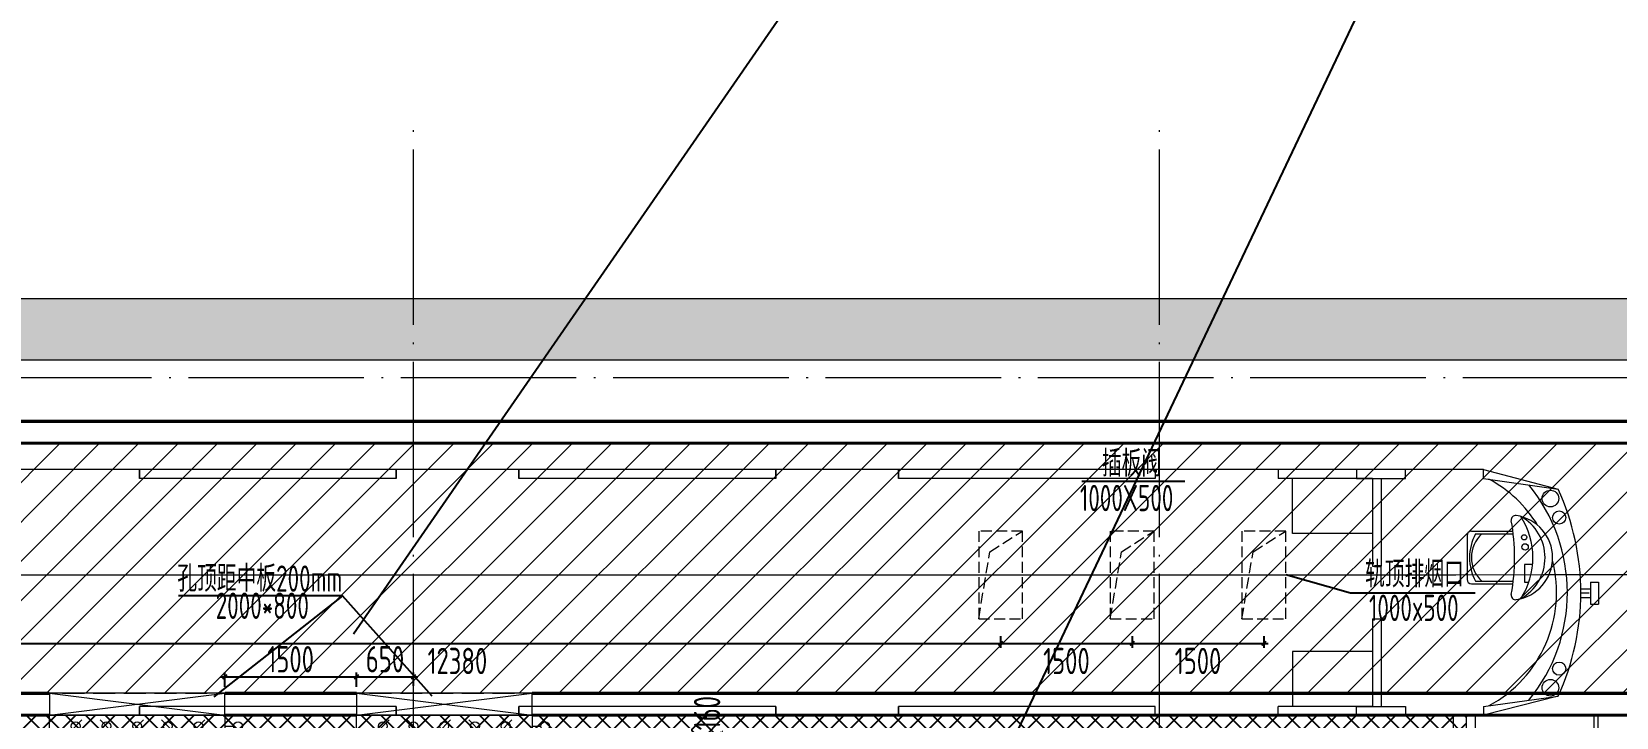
# Model space of a CAD drawing. Extents: x 4 to 13611208, y -605838 to 574722.
# Drawn here: x 13426046 to 13444103, y -2984 to 4831 of the extents above; entities that cross this region are included whole.
import ezdxf

# ---------------------------------------------------------------- set-up
doc = ezdxf.new("R2010")
doc.units = 0
doc.header["$LTSCALE"] = 1000
doc.header["$MEASUREMENT"] = 0
doc.linetypes.add('DASH', pattern=[0.35, 0.25, -0.1])
doc.linetypes.add('DOTE', pattern=[2.42, 2, -0.2, 0.02, -0.2])
doc.layers.add('0标记', color=1, linetype='Continuous', plot=False)
doc.layers.add('DUCT-K-P标注', color=7, linetype='Continuous')
doc.layers.add('SDF-标注', color=7, linetype='Continuous')
for name, color, linetype, lineweight in [('SDF-风管', 3, 'Continuous', 20), ('STRAIN', 8, 'Continuous', 5), ('建筑底图', 8, 'Continuous', 13)]:
    doc.layers.add(name, color=color, linetype=linetype, lineweight=lineweight)
doc.styles.add('67', font='gbenor.shx', dxfattribs={"width": 0.7, "bigfont": 'hztxt.shx'})
doc.styles.add('du', font='gbenor.shx', dxfattribs={"width": 0.8, "bigfont": 'hztxt.shx'})
doc.dimstyles.new('67', dxfattribs={"dimscale": 100, "dimtxt": 3, "dimasz": 0.5, "dimexe": 0.5, "dimexo": 2, "dimgap": 0.5, "dimtad": 2, "dimdec": 0, "dimrnd": 5, "dimzin": 0, "dimdsep": 46, "dimtxsty": 'du', "dimblk": 'ARCHTICK', "dimcen": 0, "dimdle": 0.5, "dimclrd": 256, "dimclre": 256, "dimclrt": 256, "dimazin": 0, "dimtfac": 1, "dimtdec": 0, "dimtix": 1, "dimtmove": 2, "dimatfit": 3, "dimfxl": 100, "dimtolj": 1, "dimtzin": 0, "dimlwd": -1, "dimlwe": -1, "dimarcsym": 0})

# ---------------------------------------------------------------- blocks, each defined once
blk = doc.blocks.new('A$C6AAC3FDD')
at = {"layer": 'STRAIN'}
for p, q in [((138692, 2800), (116063, 2800)), ((123378, 2700), (123378, 2800)), ((123378, 2800), (123378, 2700)), ((126303, 2800), (126303, 2700)), ((126303, 2700), (126303, 2800)), ((127703, 2800), (127703, 2700)), ((127703, 2700), (127703, 2800)), ((130628, 2700), (130628, 2800)), ((130628, 2800), (130628, 2700)), ((132028, 2800), (132028, 2700)), ((132028, 2700), (132028, 2800)), ((134953, 2800), (134953, 2700)), ((136353, 2800), (136353, 2700)), ((137247, 2800), (137247, 2700)), ((137803, 2700), (137803, 2800)), ((138692, 2700), (138692, 2800)), ((126303, 2700), (123378, 2700)), ((130628, 2700), (127703, 2700)), ((134953, 2700), (132028, 2700)), ((137428, 2700), (136353, 2700)), ((136517, 2073), (136517, 2700)), ((137247, 2700), (137803, 2700)), ((137428, 2700), (137428, 1700)), ((137428, 2600), (137429, 2599)), ((137528, 2700), (137528, 1700)), ((138692, 2700), (139543, 2578)), ((136517, 2073), (136517, 2073)), ((137429, 2073), (136517, 2073)), ((137428, 1700), (137528, 1700)), ((139253, 1720), (139160, 1720)), ((139160, 1720), (139160, 1515)), ((139160, 1515), (139209, 1515)), ((137428, 1100), (137528, 1100)), ((137428, 1100), (137428, 100)), ((137528, 1100), (137528, 100)), ((136517, 727), (136517, 100)), ((136517, 727), (136517, 727)), ((137429, 727), (136517, 727)), ((137429, 700), (137429, 100)), ((137529, 700), (137529, 100)), ((138692, 100), (139543, 217)), ((126303, 100), (123378, 100)), ((123378, 100), (123378, 0)), ((123378, 0), (123378, 100)), ((126303, 0), (126303, 100)), ((126303, 100), (126303, 0)), ((130628, 100), (127703, 100)), ((127703, 0), (127703, 100)), ((127703, 100), (127703, 0)), ((130628, 100), (130628, 0)), ((130628, 0), (130628, 100)), ((134953, 100), (132028, 100)), ((132028, 0), (132028, 100)), ((132028, 100), (132028, 0)), ((134953, 0), (134953, 100)), ((136353, 0), (136353, 100)), ((137428, 100), (136353, 100)), ((137247, 100), (137803, 100)), ((137247, 0), (137247, 100)), ((137803, 100), (137803, 0)), ((138692, 100), (138692, 0)), ((138692, 0), (116063, 0))]:
    blk.add_line(p, q, dxfattribs=at)
at = {"layer": 'STRAIN', "ltscale": 10}
for p, q in [((138692, 2800), (139543, 2578)), ((138506, 2047), (138506, 1547)), ((138556, 2097), (139028, 2097)), ((138603, 2067), (139032, 2067)), ((138556, 1497), (139028, 1497)), ((138603, 1527), (139032, 1527)), ((139913, 1517), (139913, 1267)), ((139913, 1517), (140003, 1517)), ((140003, 1517), (140003, 1267)), ((139802, 1342), (139913, 1342)), ((139803, 1442), (139913, 1442)), ((139896, 1392), (139803, 1392)), ((139913, 1267), (140003, 1267)), ((139543, 217), (138692, 0))]:
    blk.add_line(p, q, dxfattribs=at)
for centre, radius in [((139456, 2470), 95), ((139556, 2253), 75), ((139156, 2028), 29.6), ((139167, 1918), 36.9), ((139556, 531), 75), ((139456, 314), 95)]:
    blk.add_circle(centre, radius, dxfattribs=at)
for centre, radius, start, end in [((138058, 1400), 1468, 31.4644, 61.6072), ((137714, 1398), 1935, 320.6804, 39.3865), ((136993, 1397), 2810, 335.1551, 24.8449), ((139059, 2227), 50, 81.8318, 190.3423), ((136705, 1797), 2343, 349.6577, 10.3423), ((138997, 1797), 484, 278.1682, 81.8318), ((138396, 1797), 860, 326.993, 33.007), ((138861, 1797), 534, 298.7387, 61.2613), ((138556, 2047), 50, 90, 180), ((139102, 1797), 568, 151.5992, 208.4008), ((138924, 1797), 368, 132.7284, 227.2716), ((138058, 1400), 1468, 298.4367, 14.4328), ((138556, 1547), 50, 180, 270), ((139059, 1367), 50, 169.6577, 278.1682)]:
    blk.add_arc(centre, radius, start, end, dxfattribs=at)
blk = doc.blocks.new('_ArchTick')
at = {"color": 0, "linetype": 'ByBlock', "const_width": 0.4}
blk.add_lwpolyline([(-0.5, -0.5), (0.5, 0.5)], dxfattribs=at)
blk = doc.blocks.new('*D599')
at = {"layer": 'SDF-标注', "ltscale": 0.5, "transparency": 16777216}
for p, q in [((13424657, -2142), (13437137, -2142)), ((13424707, -2060), (13424707, -2192)), ((13437087, -2060), (13437087, -2192))]:
    blk.add_line(p, q, dxfattribs=at)
at = {"layer": 'SDF-标注', "ltscale": 0.5, "transparency": 16777216, "xscale": 50, "yscale": 50, "zscale": 50, "rotation": 180}
blk.add_blockref('_ArchTick', (13424707, -2142), dxfattribs=at)
at = {"layer": 'SDF-标注', "ltscale": 0.5, "transparency": 16777216, "xscale": 50, "yscale": 50, "zscale": 50}
blk.add_blockref('_ArchTick', (13437087, -2142), dxfattribs=at)
at = {"layer": 'SDF-标注', "ltscale": 0.5, "transparency": 16777216, "insert": (13430897, -2342), "char_height": 300, "attachment_point": 5, "style": 'du'}
blk.add_mtext('\\A1;12380', dxfattribs=at)
blk = doc.blocks.new('*D600')
at = {"layer": 'SDF-标注', "ltscale": 0.5, "transparency": 16777216}
for p, q in [((13437037, -2142), (13438637, -2142)), ((13437087, -2060), (13437087, -2192)), ((13438587, -2060), (13438587, -2192))]:
    blk.add_line(p, q, dxfattribs=at)
at = {"layer": 'SDF-标注', "ltscale": 0.5, "transparency": 16777216, "xscale": 50, "yscale": 50, "zscale": 50, "rotation": 180}
blk.add_blockref('_ArchTick', (13437087, -2142), dxfattribs=at)
at = {"layer": 'SDF-标注', "ltscale": 0.5, "transparency": 16777216, "xscale": 50, "yscale": 50, "zscale": 50}
blk.add_blockref('_ArchTick', (13438587, -2142), dxfattribs=at)
at = {"layer": 'SDF-标注', "ltscale": 0.5, "transparency": 16777216, "insert": (13437837, -2342), "char_height": 300, "attachment_point": 5, "style": 'du'}
blk.add_mtext('\\A1;1500', dxfattribs=at)
blk = doc.blocks.new('*D601')
at = {"layer": 'SDF-标注', "ltscale": 0.5, "transparency": 16777216}
for p, q in [((13438537, -2142), (13440137, -2142)), ((13438587, -2060), (13438587, -2192)), ((13440087, -2060), (13440087, -2192))]:
    blk.add_line(p, q, dxfattribs=at)
at = {"layer": 'SDF-标注', "ltscale": 0.5, "transparency": 16777216, "xscale": 50, "yscale": 50, "zscale": 50, "rotation": 180}
blk.add_blockref('_ArchTick', (13438587, -2142), dxfattribs=at)
at = {"layer": 'SDF-标注', "ltscale": 0.5, "transparency": 16777216, "xscale": 50, "yscale": 50, "zscale": 50}
blk.add_blockref('_ArchTick', (13440087, -2142), dxfattribs=at)
at = {"layer": 'SDF-标注', "ltscale": 0.5, "transparency": 16777216, "insert": (13439337, -2342), "char_height": 300, "attachment_point": 5, "style": 'du'}
blk.add_mtext('\\A1;1500', dxfattribs=at)
blk = doc.blocks.new('*D707')
at = {"layer": 'DUCT-K-P标注', "transparency": 16777216}
for p, q in [((13434105, -3160), (13433893, -3160)), ((13433943, -3370), (13433943, -3110)), ((13434105, -3320), (13433893, -3320))]:
    blk.add_line(p, q, dxfattribs=at)
at = {"layer": 'DUCT-K-P标注', "transparency": 16777216, "xscale": 50, "yscale": 50, "zscale": 50}
for p, rotation in [((13433943, -3160), 90), ((13433943, -3320), 270)]:
    blk.add_blockref('_ArchTick', p, dxfattribs=dict(at, rotation=rotation))
at = {"layer": 'DUCT-K-P标注', "transparency": 16777216, "insert": (13433743, -2936), "char_height": 300, "attachment_point": 5, "rotation": 90, "style": 'du'}
blk.add_mtext('\\A1;160', dxfattribs=at)
blk = doc.blocks.new('A$C321F08AF')
at = {"layer": '建筑底图', "color": 0, "linetype": 'DASH', "ltscale": 0.5}
for points in [[(62940, -2450), (62940, -3450), (63440, -3450), (63440, -2450)], [(64440, -2450), (64440, -3450), (64940, -3450), (64940, -2450)], [(65940, -2450), (65940, -3450), (66440, -3450), (66440, -2450)]]:
    blk.add_lwpolyline(points, close=True, dxfattribs=at)
for points in [[(62940, -3450), (63067, -2686), (63440, -2450)], [(64440, -3450), (64567, -2686), (64940, -2450)], [(65940, -3450), (66067, -2686), (66440, -2450)]]:
    blk.add_lwpolyline(points, dxfattribs=at)
blk = doc.blocks.new('ddff')
for p, q in [((-629, -54), (-771, -196)), ((-421, -54), (-279, -196)), ((71, -54), (-71, -196)), ((279, -54), (421, -196)), ((771, -54), (629, -196)), ((1000, -125), (1100, -125))]:
    blk.add_line(p, q)
blk.add_lwpolyline([(-1000, 0), (1000, 0), (1000, -250), (-1000, -250)], close=True)
for centre in [(-700, -125), (-350, -125), (0, -125), (350, -125), (700, -125), (1150, -125)]:
    blk.add_circle(centre, 50)
blk = doc.blocks.new('*D2053')
at = {"layer": 'SDF-标注', "ltscale": 0.5, "transparency": 16777216}
for p, q in [((13428197, -2522), (13429797, -2522)), ((13428247, -2635), (13428247, -2472)), ((13429747, -2635), (13429747, -2472))]:
    blk.add_line(p, q, dxfattribs=at)
at = {"layer": 'SDF-标注', "ltscale": 0.5, "transparency": 16777216, "xscale": 50, "yscale": 50, "zscale": 50, "rotation": 180}
blk.add_blockref('_ArchTick', (13428247, -2522), dxfattribs=at)
at = {"layer": 'SDF-标注', "ltscale": 0.5, "transparency": 16777216, "xscale": 50, "yscale": 50, "zscale": 50}
blk.add_blockref('_ArchTick', (13429747, -2522), dxfattribs=at)
at = {"layer": 'SDF-标注', "ltscale": 0.5, "transparency": 16777216, "insert": (13428997, -2322), "char_height": 300, "attachment_point": 5, "style": 'du'}
blk.add_mtext('\\A1;1500', dxfattribs=at)
blk = doc.blocks.new('*D2054')
at = {"layer": 'SDF-标注', "ltscale": 0.5, "transparency": 16777216}
for p, q in [((13429697, -2522), (13430447, -2522)), ((13429747, -2635), (13429747, -2472)), ((13430397, -2627), (13430397, -2472))]:
    blk.add_line(p, q, dxfattribs=at)
at = {"layer": 'SDF-标注', "ltscale": 0.5, "transparency": 16777216, "xscale": 50, "yscale": 50, "zscale": 50, "rotation": 180}
blk.add_blockref('_ArchTick', (13429747, -2522), dxfattribs=at)
at = {"layer": 'SDF-标注', "ltscale": 0.5, "transparency": 16777216, "xscale": 50, "yscale": 50, "zscale": 50}
blk.add_blockref('_ArchTick', (13430397, -2522), dxfattribs=at)
at = {"layer": 'SDF-标注', "ltscale": 0.5, "transparency": 16777216, "insert": (13430072, -2322), "char_height": 300, "attachment_point": 5, "style": 'du'}
blk.add_mtext('\\A1;650', dxfattribs=at)

msp = doc.modelspace()

# ---------------------------------------------------------------- hatches: boundary and pattern name
at = {"layer": '建筑底图'}
h = msp.add_hatch(dxfattribs=at)
h.set_pattern_fill('钢筋混凝土', color=8, scale=100, style=0)
h.set_pattern_definition([(45, (793255.26, 9e-08), (-176.7766953, 176.7766953), []), (50, (793255.26, 9e-08), (717.260183, -62.752135), [75, -825]), (355, (793255.26, 9e-08), (-138.751334, 752.192134), [60, -660]), (100.4514, (793315, -5.2), (578.50938, 689.439542), [63.74019, -701.14211]), (46.1842, (793255.26, 200), (1067.24105, -165.519014), [112.5, -1237.5]), (96.6356, (793344.2, 186.2), (934.662706, 974.11787), [95.61029, -1051.713]), (351.1842, (793255.3, 200), (934.661945, 974.1186), [90, -990]), (21, (793355.26, 150), (596.907052, -402.61889), [75, -825]), (326, (793355.26, 150), (243.31533, 725.150045), [60, -660]), (71.4514, (793405, 116.45), (840.22263, 322.530497), [63.74019, -701.14211]), (37.5, (793255.26, 9e-08), (12.1598553, 332.893854), [0, -652, 0, -670, 0, -662.5]), (7.5, (793255.26, 9e-08), (263.069537, 394.411712), [0, -382, 0, -637, 0, -252.5]), (327.5, (793032.26, 9e-08), (533.822436, -22.554872), [0, -250, 0, -780, 0, -1035]), (317.5, (792932.26, 9e-08), (583.18617, 100.104982), [0, -325, 0, -518, 0, -735])])
h.paths.add_polyline_path([(13122497.4, -13710.3), (13121697.4, -13710.3), (13121697.4, -15460.3), (13121787.4, -17303.4), (13122586.5, -17265.7), (13122497.4, -15440.7)])
h.paths.add_polyline_path([(13121697.4, -4210.3), (13122497.4, -4210.3), (13122497.4, -2478.9), (13122573.5, -843.5), (13121774.4, -806.3), (13121697.4, -2460.3)])
h.paths.add_polyline_path([(13168947.4, -21010.3), (13168947.4, -21710.3), (13207597.4, -21710.3), (13207597.4, -20160.3), (13281197.4, -20160.3), (13281197.4, -19460.3), (13206897.4, -19460.3), (13206897.4, -21010.3)])
h.paths.add_polyline_path([(13168947.4, 3789.7), (13168947.4, 3089.7), (13206897.4, 3089.7), (13206897.4, 1539.7), (13281197.4, 1539.7), (13281197.4, 2239.7), (13207597.4, 2239.7), (13207597.4, 3789.7)])
h.paths.add_polyline_path([(13473697.4, -4551.4), (13472897.4, -4551.4), (13472897.4, -13160.3), (13473697.4, -13160.3)])
h.paths.add_polyline_path([(13473697.4, 2261.9), (13472897.4, 2261.9), (13472897.4, 2248.6), (13473697.4, 2248.6)])
h.paths.add_polyline_path([(13354022.4, 889.7), (13354022.4, 1039.7), (13354172.4, 1039.7), (13354172.4, 889.7), (13376672.4, 889.7), (13376672.4, 1039.7), (13376822.4, 1039.7), (13376822.4, 889.7), (13398547.4, 889.7), (13398547.4, 1039.7), (13398697.4, 1039.7), (13398697.4, 889.7), (13422497.4, 889.7), (13422497.4, 1089.7), (13453297.4, 1089.7), (13453297.4, 1789.7), (13421797.4, 1789.7), (13421797.4, 1589.7), (13349146.3, 1589.7), (13349146.3, 889.7)])
h.paths.add_polyline_path([(13332922.4, 889.7), (13332922.4, 1039.7), (13333072.4, 1039.7), (13333072.4, 889.7), (13349146.3, 889.7), (13349146.3, 1589.7), (13311597.4, 1589.7), (13311597.4, 889.7)])
h.paths.add_polyline_path([(13332922.4, -18960.3), (13332922.4, -18810.3), (13311597.4, -18810.3), (13311597.4, -19510.3), (13349146.3, -19510.3), (13349146.3, -18810.3), (13333072.4, -18810.3), (13333072.4, -18960.3)])
h.paths.add_polyline_path([(13376672.4, -18960.3), (13376672.4, -18810.3), (13354172.4, -18810.3), (13354172.4, -18960.3), (13354022.4, -18960.3), (13354022.4, -18810.3), (13349146.3, -18810.3), (13349146.3, -19510.3), (13438197.4, -19510.3), (13438197.4, -19710.3), (13453297.4, -19710.3), (13453297.4, -19010.3), (13438897.4, -19010.3), (13438897.4, -18810.3), (13436422.6, -18810.3), (13436422.6, -18960.3), (13436272.6, -18960.3), (13436272.6, -18810.3), (13433472, -18810.3), (13433472, -18960.3), (13433322, -18960.3), (13433322, -18810.3), (13430973.4, -18810.3), (13430973.4, -18960.3), (13430823.4, -18960.3), (13430823.4, -18810.3), (13420572.4, -18810.3), (13420572.4, -18960.3), (13420422.4, -18960.3), (13420422.4, -18810.3), (13376822.4, -18810.3), (13376822.4, -18960.3)])
at = {"layer": '建筑底图', "linetype": 'DASH'}
h = msp.add_hatch(dxfattribs=at)
h.set_pattern_fill('ANSI31', color=8, scale=200, style=0)
h.set_pattern_definition([(45, (793255.26, 9e-08), (-224.506403, 224.506403), [])])
h.paths.add_polyline_path([(13310147.4, 139.7), (13455372.4, 139.7), (13455372.4, -2710.3), (13310147.4, -2710.3)])
h = msp.add_hatch(dxfattribs=at)
h.set_pattern_fill('ANSI31', color=8, scale=200, style=0)
h.set_pattern_definition([(45, (793255.26, 9e-08), (-224.506403, 224.506403), [])])
h.paths.add_polyline_path([(13310147.4, 139.7), (13455372.4, 139.7), (13455372.4, -2710.3), (13310147.4, -2710.3)])
at = {"layer": '建筑底图', "lineweight": -3}
h = msp.add_hatch(dxfattribs=at)
h.set_pattern_fill('ANSI37', color=8, scale=100, style=0)
h.set_pattern_definition([(45, (15148904.22, -89453.28), (-112.253202, 112.253202), []), (135, (15148904.22, -89453.28), (-112.253202, -112.253202), [])])
h.paths.add_polyline_path([(13305897.4, -5960.3), (13305897.4, -3260.3), (13441897.4, -3260.3), (13441897.4, -5960.3), (13442397.4, -5960.3), (13442397.4, -2960.3), (13305397.4, -2960.3), (13305397.4, -5974.8)])

# ---------------------------------------------------------------- linework, layer by layer
at = {"layer": '0标记'}
msp.add_lwpolyline([(13431991.1, -14284.5), (13455512.2, 35285.1), (13429713.2, -2035.8)], dxfattribs=at)
at = {"layer": 'SDF-标注', "ltscale": 0.5}
for p, q in [((13438011.6, -293.7), (13439186.9, -293.7)), ((13441074.8, -1568.5), (13440337.1, -1360.3)), ((13442496.3, -1568.5), (13441074.8, -1568.5))]:
    msp.add_line(p, q, dxfattribs=at)
at = {"layer": 'SDF-标注'}
for points in [[(13430609.5, -2743.8), (13429589.5, -1598), (13427719.8, -1598)], [(13429589.5, -1598), (13428121.5, -2748.7)]]:
    msp.add_lwpolyline(points, dxfattribs=at)
at = {"layer": 'SDF-风管', "const_width": 35}
for points, elevation in [([(13455221.7, -2960.3), (13455622.1, -2960.3), (13455622.1, 389.7), (13310397.1, 389.7), (13310397.1, 1039.7), (13270747.1, 1039.7), (13270747.1, -2960.3)], 8250), ([(13321547.3, -2710.3), (13426247.5, -2710.3)], 4115), ([(13428247.5, -2710.3), (13429747.5, -2710.3)], 4115), ([(13431747.5, -2710.3), (13451922.1, -2710.3)], 4115)]:
    msp.add_lwpolyline(points, dxfattribs=dict(at, elevation=elevation))
for points in [[(13455372.1, -2710.3), (13455372.1, 139.7), (13310147.1, 139.7), (13310147.1, 789.7), (13270997.1, 789.7), (13270997.1, -2710.3), (13272122.1, -2710.3)], [(13321547.3, -2960.3), (13426247.5, -2960.3)], [(13428247.5, -2960.3), (13429747.5, -2960.3)], [(13431747.5, -2960.3), (13451922.1, -2960.3)]]:
    msp.add_lwpolyline(points, dxfattribs=at)
at = {"layer": 'SDF-风管'}
for points, elevation in [([(13426247.5, -2960.3), (13428247.5, -2960.3), (13428247.5, -2710.3), (13426247.5, -2710.3)], -12345), ([(13429747.5, -2960.3), (13431747.5, -2960.3), (13431747.5, -2710.3), (13429747.5, -2710.3)], -4115)]:
    msp.add_lwpolyline(points, close=True, dxfattribs=dict(at, elevation=elevation))
for points, elevation in [([(13426247.5, -2710.3), (13428247.5, -2960.3)], -12345), ([(13426247.5, -2960.3), (13428247.5, -2710.3)], -12345), ([(13429747.5, -2710.3), (13431747.5, -2960.3)], -4115), ([(13429747.5, -2960.3), (13431747.5, -2710.3)], -4115)]:
    msp.add_lwpolyline(points, dxfattribs=dict(at, elevation=elevation))
at = {"layer": '建筑底图', "color": 8, "linetype": 'DOTE'}
for p, q in [((13430397.4, -22710.3), (13430397.4, 3889.7)), ((13438897.4, -22710.3), (13438897.4, 3889.7)), ((13420572.4, 889.7), (13476260, 889.7))]:
    msp.add_line(p, q, dxfattribs=at)
at = {"layer": '建筑底图', "color": 8}
for p, q in [((13421797.4, 1789.7), (13459597.4, 1789.7)), ((13422497.4, 1089.7), (13460397.4, 1089.7)), ((13303897.4, -2960.3), (13443897.4, -2960.3)), ((13443897.4, -3210.3), (13443897.4, -2960.3))]:
    msp.add_line(p, q, dxfattribs=at)
at = {"layer": '建筑底图', "color": 8, "linetype": 'DASH'}
for p, q in [((13310397.4, 389.7), (13455622.4, 389.7)), ((13310147.4, 139.7), (13455372.4, 139.7)), ((13270997.4, -2710.3), (13455372.4, -2710.3)), ((13270997.4, -2960.3), (13455622.4, -2960.3))]:
    msp.add_line(p, q, dxfattribs=at)
at = {"layer": '建筑底图', "color": 8, "linetype": 'ByBlock', "ltscale": 0.5}
for p, q in [((13442247.4, -5960.3), (13442247.4, -2960.3)), ((13442497.4, -5960.3), (13442497.4, -2960.3))]:
    msp.add_line(p, q, dxfattribs=at)
at = {"layer": '建筑底图', "color": 8, "linetype": 'Continuous'}
msp.add_line((13443847.4, -2960.3), (13443847.4, -3260.3), dxfattribs=at)
at = {"layer": '建筑底图', "color": 8, "ltscale": 0.1, "flags": 128}
msp.add_lwpolyline([(13249690.1, -1360.3), (13434274.3, -1360.3), (13435274.3, -1360.3), (13436274.3, -1360.2), (13437274.3, -1360.2), (13438274.3, -1360), (13439274.3, -1359.8), (13440274.3, -1359.4), (13441274.3, -1358.9), (13442274.3, -1358.3), (13443274.3, -1357.4), (13444274.3, -1356.4)], dxfattribs=at)
at = {"layer": '建筑底图', "color": 8}
msp.add_lwpolyline([(13305897.4, -5960.3), (13305897.4, -3260.3), (13441897.4, -3260.3), (13441897.4, -5960.3), (13442397.4, -5960.3), (13442397.4, -2960.3), (13305397.4, -2960.3), (13305397.4, -5974.8)], close=True, dxfattribs=at)

# ---------------------------------------------------------------- block references
at = {"layer": 'SDF-标注', "ltscale": 0.5}
msp.add_blockref('A$C321F08AF', (13373897.1, 1589.7), dxfattribs=at)
at = {"layer": 'SDF-风管'}
for p in [(13427247.5, -2960.3, -12345), (13430747.5, -2960.3, -4115)]:
    msp.add_blockref('ddff', p, dxfattribs=at)
at = {"layer": '建筑底图', "color": 8, "ltscale": 10}
msp.add_blockref('A$C6AAC3FDD', (13303895.9, -2960.3), dxfattribs=at)

# ---------------------------------------------------------------- texts
at = {"layer": 'SDF-标注', "ltscale": 0.5, "style": '67', "width": 0.75}
for s, p in [('插板阀', (13438240.6, -239.8)), ('1000X500', (13437990.2, -634.5)), ('轨顶排烟口', (13441239.9, -1503.1)), ('1000x500', (13441283.9, -1886.6))]:
    msp.add_text(s, height=300, dxfattribs=at).set_placement(p)
at = {"layer": 'SDF-标注', "style": '67', "width": 0.75}
for s, p in [('孔顶距中板200mm', (13427706.3, -1552.8, 4159.3)), ('2000*800', (13428143, -1862.5, 4159.3))]:
    msp.add_text(s, height=300, dxfattribs=at).set_placement(p)

# ---------------------------------------------------------------- dimensions: what is measured, and where the dimension line sits
at = {"layer": 'DUCT-K-P标注'}
dim = msp.add_linear_dim(base=(13433942.7, -3160.3), p1=(13434305, -3320.3, 3700), p2=(13434305, -3160.3, 3725), angle=90, dimstyle='67', dxfattribs=at)
dim.commit()
dim.dimension.update_dxf_attribs({"geometry": '*D707', "text_midpoint": (13433742.7, -2936.5), "dimtype": 128})
at = {"layer": 'SDF-标注', "ltscale": 0.5}
for base, p1, p2, picture, middle in [((13437087.1, -2142.4), (13424707.1, -1860.3), (13437087.1, -1860.3), '*D599', (13430897.1, -2342.4)), ((13438587.1, -2142.4), (13437087.1, -1860.3), (13438587.1, -1860.3), '*D600', (13437837.1, -2342.4)), ((13440087.1, -2142.4), (13438587.1, -1860.3), (13440087.1, -1860.3), '*D601', (13439337.1, -2342.4)), ((13429747.5, -2522.1), (13428247.5, -2835.3, -12345), (13429747.5, -2835.3, -4115), '*D2053', (13428997.5, -2322.1)), ((13430397.4, -2522.1), (13429747.5, -2835.3, -4115), (13430397.4, -2826.7), '*D2054', (13430072.4, -2322.1))]:
    dim = msp.add_linear_dim(base=base, p1=p1, p2=p2, dimstyle='67', dxfattribs=at)
    dim.commit()
    dim.dimension.update_dxf_attribs({"geometry": picture, "text_midpoint": middle})

doc.saveas('drawing.dxf')
